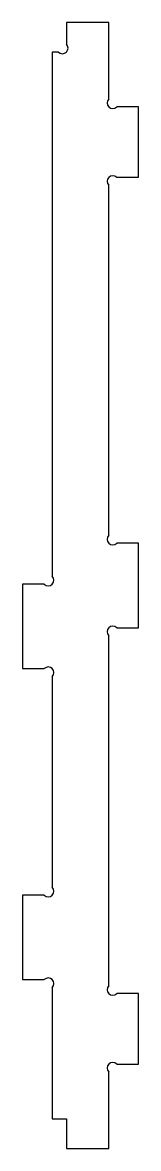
# Model space of a CAD drawing. Header units: millimetres. Extents: x -1479 to -1438, y 85 to 485.
import ezdxf

# ---------------------------------------------------------------- set-up
doc = ezdxf.new("R2010")
doc.units = ezdxf.units.MM
doc.layers.get('0').update_dxf_attribs({"linetype": 'CONTINUOUS'})

msp = doc.modelspace()

# ---------------------------------------------------------------- linework, layer by layer
for p, q in [((-1448.19, 485.29), (-1463.19, 485.29)), ((-1463.19, 485.29), (-1463.19, 477.61)), ((-1448.19, 458.11), (-1448.19, 485.29)), ((-1466.02, 474.79), (-1468.19, 474.79)), ((-1468.19, 474.79), (-1468.19, 288.58)), ((-1437.69, 455.29), (-1445.36, 455.29)), ((-1437.69, 430.29), (-1437.69, 455.29)), ((-1445.36, 430.29), (-1437.69, 430.29)), ((-1448.19, 303.11), (-1448.19, 427.46)), ((-1437.69, 300.29), (-1445.36, 300.29)), ((-1437.69, 270.29), (-1437.69, 300.29)), ((-1471.02, 285.76), (-1478.69, 285.76)), ((-1478.69, 285.76), (-1478.69, 255.76)), ((-1445.36, 270.29), (-1437.69, 270.29)), ((-1448.19, 143.11), (-1448.19, 267.46)), ((-1478.69, 255.76), (-1471.02, 255.76)), ((-1468.19, 252.93), (-1468.19, 178.11)), ((-1471.02, 175.29), (-1478.69, 175.29)), ((-1478.69, 175.29), (-1478.69, 145.29)), ((-1478.69, 145.29), (-1471.02, 145.29)), ((-1468.19, 142.46), (-1468.19, 95.79)), ((-1437.69, 140.29), (-1445.36, 140.29)), ((-1437.69, 115.29), (-1437.69, 140.29)), ((-1448.19, 85.29), (-1448.19, 112.46)), ((-1445.36, 115.29), (-1437.69, 115.29)), ((-1468.19, 95.79), (-1463.19, 95.79)), ((-1463.19, 95.79), (-1463.19, 85.29)), ((-1463.19, 85.29), (-1448.19, 85.29))]:
    msp.add_line(p, q)
for centre, start, end in [((-1464.61, 476.2), -135, 45), ((-1446.78, 456.7), 135, 315), ((-1446.78, 428.87), 45, 225), ((-1446.78, 301.7), 135, 315), ((-1469.61, 287.17), -135, 45), ((-1446.78, 268.87), 45, 225), ((-1469.61, 254.34), -45, 135), ((-1469.61, 176.7), -135, 45), ((-1469.61, 143.87), -45, 135), ((-1446.78, 141.7), 135, 315), ((-1446.78, 113.87), 45, 225)]:
    msp.add_arc(centre, 2, start, end)

doc.saveas('drawing.dxf')
